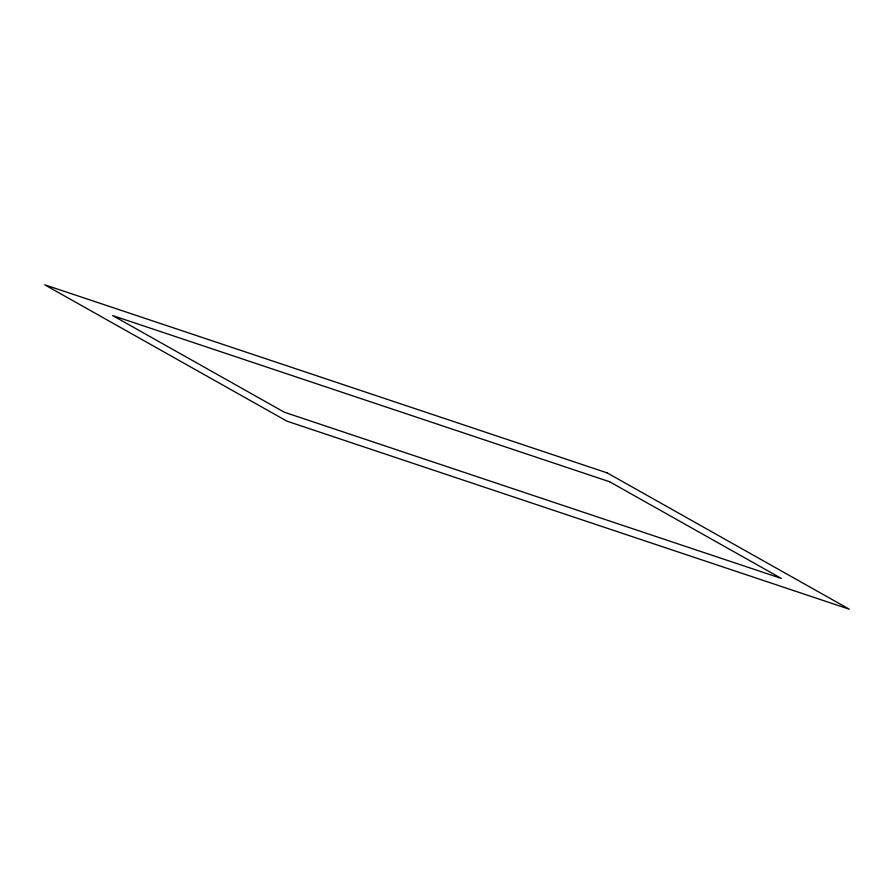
<?xml version="1.0" encoding="UTF-8"?>
<svg xmlns="http://www.w3.org/2000/svg" width="894" height="894" viewBox="0 0 894 894"><rect width="100%" height="100%" fill="white"/><g stroke="black" fill="none" stroke-linecap="round" stroke-linejoin="round"><path stroke-width="1.34" d="M607.115 472.859L44.7 284.795L286.885 421.141L849.3 609.205L607.115 472.859M609.63 481.754L112.666 315.571L284.37 412.246L781.334 578.429L609.63 481.754"/></g></svg>
